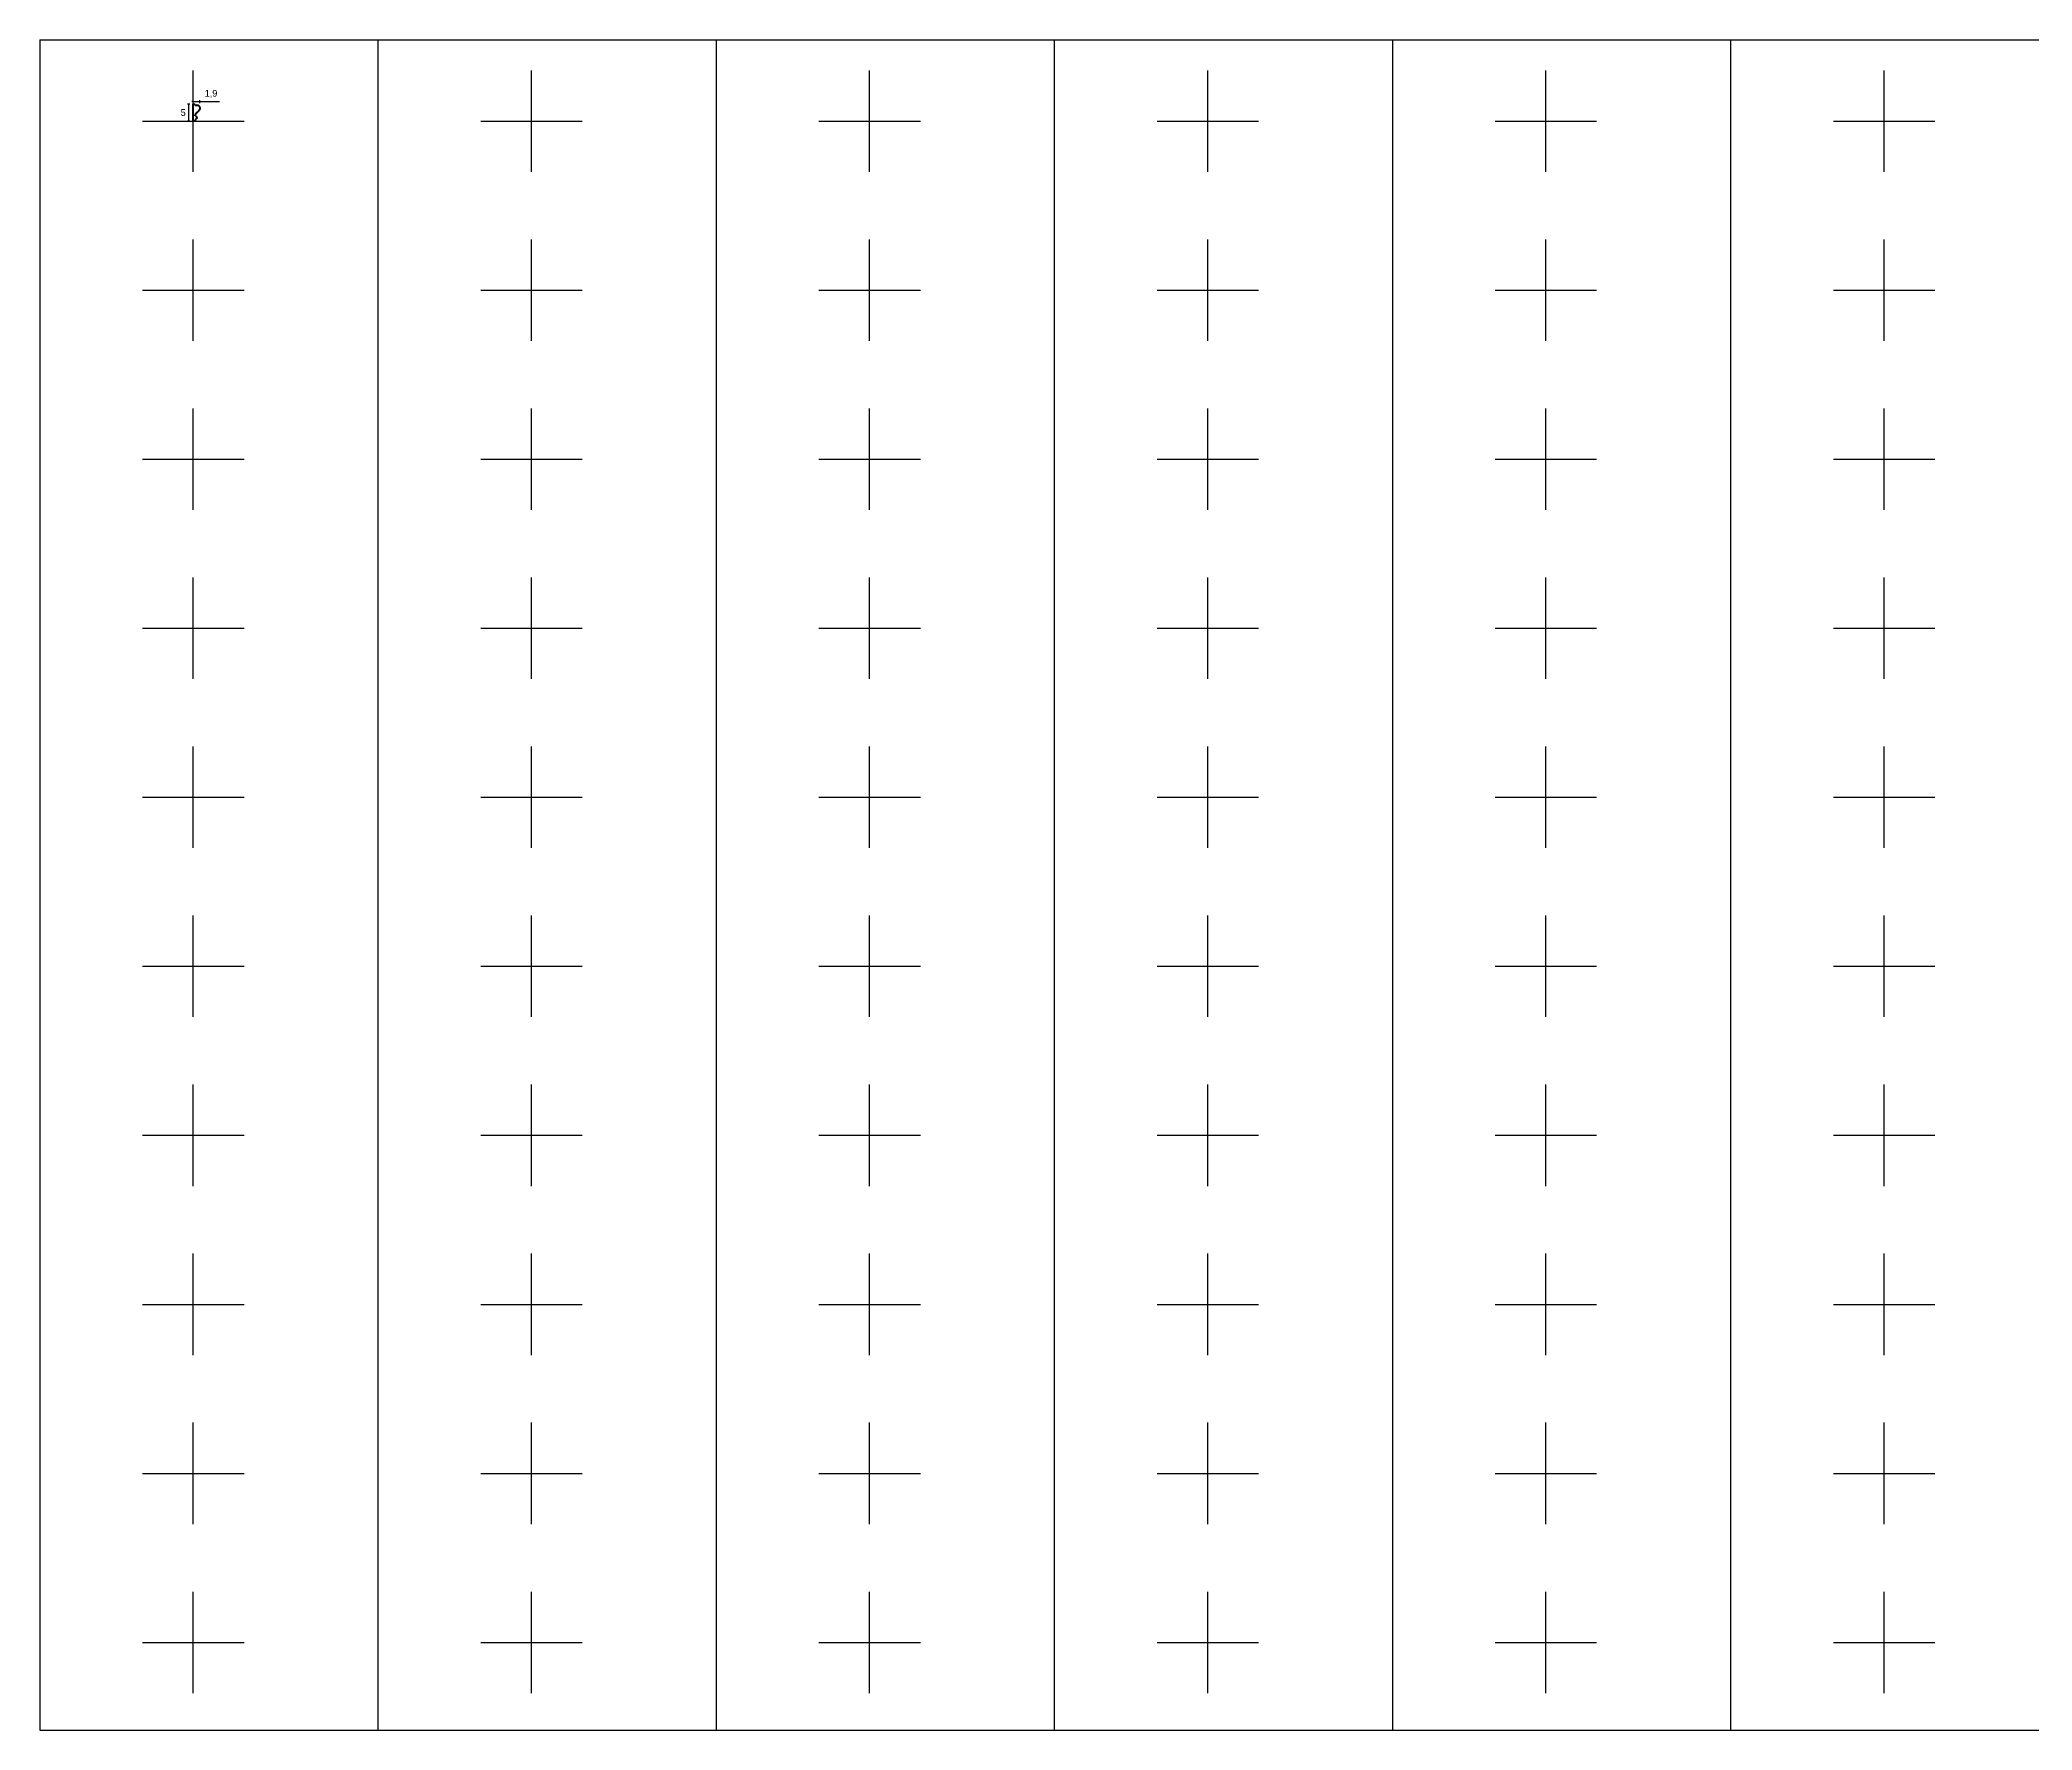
# Model space of a CAD drawing. Header units: millimetres. Extents: x -454 to 11330, y -4760 to 240.
# Drawn here: x -454 to 5438, y -4760 to 240 of the extents above; entities that cross this region are included whole.
import ezdxf

# ---------------------------------------------------------------- set-up
doc = ezdxf.new("R2010")
doc.units = ezdxf.units.MM
doc.layers.get('Defpoints').update_dxf_attribs({"color": 47})
doc.layers.add('cotation', color=7, linetype='Continuous', lineweight=30)
doc.layers.add('face lisse', color=7, linetype='Continuous', lineweight=50)
doc.styles.add('TENOR SANS', font='TenorSans-Regular.ttf')
doc.dimstyles.new('Com° 8 cm TENOR SANS', dxfattribs={"dimtxt": 20, "dimasz": 4, "dimexe": 4, "dimexo": 10, "dimgap": 10, "dimtad": 2, "dimtih": 1, "dimtoh": 1, "dimdec": 1, "dimlfac": 0.1, "dimtxsty": 'TENOR SANS', "dimblk": 'NONE', "dimcen": 2.5, "dimadec": 0, "dimazin": 0, "dimtfac": 1, "dimtdec": 1, "dimtmove": 0, "dimatfit": 3, "dimfxl": 5, "dimfxlon": 1, "dimarcsym": 0})

# ---------------------------------------------------------------- blocks, each defined once
blk = doc.blocks.new('*U2')
at = {"layer": 'Defpoints', "ltscale": 0.1}
for p, q in [((0, -150), (0, 150)), ((-150, 0), (150, 0))]:
    blk.add_line(p, q, dxfattribs=at)
blk = doc.blocks.new('*U3')
at = {"layer": 'Defpoints', "color": 0, "linetype": 'ByBlock', "lineweight": -2, "transparency": 16777216}
for p in [(0, 0), (1000, 0), (2000, 0), (3000, 0), (4000, 0), (5000, 0), (6000, 0), (7000, 0), (8000, 0), (9000, 0), (10000, 0), (0, -500), (1000, -500), (2000, -500), (3000, -500), (4000, -500), (5000, -500), (6000, -500), (7000, -500), (8000, -500), (9000, -500), (10000, -500), (0, -1000), (1000, -1000), (2000, -1000), (3000, -1000), (4000, -1000), (5000, -1000), (6000, -1000), (7000, -1000), (8000, -1000), (9000, -1000), (10000, -1000), (0, -1500), (1000, -1500), (2000, -1500), (3000, -1500), (4000, -1500), (5000, -1500), (6000, -1500), (7000, -1500), (8000, -1500), (9000, -1500), (10000, -1500), (0, -2000), (1000, -2000), (2000, -2000), (3000, -2000), (4000, -2000), (5000, -2000), (6000, -2000), (7000, -2000), (8000, -2000), (9000, -2000), (10000, -2000), (0, -2500), (1000, -2500), (2000, -2500), (3000, -2500), (4000, -2500), (5000, -2500), (6000, -2500), (7000, -2500), (8000, -2500), (9000, -2500), (10000, -2500), (0, -3000), (1000, -3000), (2000, -3000), (3000, -3000), (4000, -3000), (5000, -3000), (6000, -3000), (7000, -3000), (8000, -3000), (9000, -3000), (10000, -3000), (0, -3500), (1000, -3500), (2000, -3500), (3000, -3500), (4000, -3500), (5000, -3500), (6000, -3500), (7000, -3500), (8000, -3500), (9000, -3500), (10000, -3500), (0, -4000), (1000, -4000), (2000, -4000), (3000, -4000), (4000, -4000), (5000, -4000), (6000, -4000), (7000, -4000), (8000, -4000), (9000, -4000), (10000, -4000), (0, -4500), (1000, -4500), (2000, -4500), (3000, -4500), (4000, -4500), (5000, -4500), (6000, -4500), (7000, -4500), (8000, -4500), (9000, -4500), (10000, -4500)]:
    blk.add_blockref('*U2', p, dxfattribs=at)
blk = doc.blocks.new('*U4')
at = {"layer": 'Defpoints', "ltscale": 0.1}
blk.add_line((-2262.9, 0), (9520.7, 0), dxfattribs=at)
blk = doc.blocks.new('*U5')
at = {"layer": 'Defpoints', "color": 0, "linetype": 'ByBlock', "lineweight": -2, "transparency": 16777216}
for p in [(0, 0), (0, -5000)]:
    blk.add_blockref('*U4', p, dxfattribs=at)
blk = doc.blocks.new('*U6')
at = {"layer": 'Defpoints', "ltscale": 0.1}
blk.add_line((0, 2500), (0, -2500), dxfattribs=at)
blk = doc.blocks.new('*U7')
at = {"layer": 'Defpoints', "color": 0, "linetype": 'ByBlock', "lineweight": -2, "transparency": 16777216}
for p in [(0, 0), (1000, 0), (2000, 0), (3000, 0), (4000, 0), (5000, 0), (6000, 0), (7000, 0), (8000, 0), (9000, 0), (10000, 0), (11000, 0)]:
    blk.add_blockref('*U6', p, dxfattribs=at)
blk = doc.blocks.new('1101-1108')
at = {"layer": 'face lisse', "color": 0, "lineweight": 50, "extrusion": (0, 0, -1)}
for p, q in [((0, -50.5), (0, 0)), ((0, 0), (5.5, -0.3)), ((5.1, -49.8), (0, -50.5)), ((8, -45), (5.1, -46.5)), ((5.1, -46.5), (5.1, -49.8)), ((5.5, -0.3), (6.4, -4.2)), ((6.1, -34.9), (7.9, -35.8)), ((6.4, -4.2), (10.2, -3.5))]:
    blk.add_line(p, q, dxfattribs=at)
for centre, radius, start, end in [((-12.4, -34.1), 6.4, 352.37107, 22.70561), ((-21.5, -37.9), 16.3, 22.70561, 32.56866), ((-28, -42), 24, 32.56866, 51.82115), ((-5.5, -40.4), 5.18, 116.98436, 241.72163), ((-11.8, -10.8), 7.56, 77.79058, 182.05505), ((-3.3, -10.5), 16.1, 182.05505, 231.82115)]:
    blk.add_arc(centre, radius, start, end, dxfattribs=at)
blk = doc.blocks.new('*D51')
at = {"layer": 'cotation', "color": 0, "lineweight": -2, "transparency": 16777216}
for p, q in [((-10.2, 50.5), (-17.3, 50.5)), ((-10.2, 0), (-17.3, 0)), ((-13.3, 0), (-13.3, 50.5))]:
    blk.add_line(p, q, dxfattribs=at)
at = {"layer": 'Defpoints', "color": 0, "transparency": 16777216}
for p in [(-13.3, 50.5), (-0.2, 50.5), (-0.2, 0)]:
    blk.add_point(p, dxfattribs=at)
at = {"layer": 'cotation', "color": 0, "transparency": 16777216, "insert": (-30.1, 25.2), "char_height": 20, "width": 1.194, "attachment_point": 5, "style": 'TENOR SANS'}
blk.add_mtext('5', dxfattribs=at)
blk = doc.blocks.new('_None')
blk = doc.blocks.new('*D52')
at = {"layer": 'cotation', "color": 0, "lineweight": -2, "ltscale": 0.1, "transparency": 16777216}
for p, q in [((-0.2, 58.2), (-0.2, 62.2)), ((19.2, 53.2), (19.2, 62.2)), ((-0.2, 58.2), (-4.2, 58.2)), ((-0.2, 58.2), (19.2, 58.2)), ((19.2, 58.2), (77.7, 58.2))]:
    blk.add_line(p, q, dxfattribs=at)
at = {"layer": 'Defpoints', "color": 0, "ltscale": 0.1, "transparency": 16777216}
for p in [(-0.2, 50.5), (19.2, 58.2), (19.2, 39.6)]:
    blk.add_point(p, dxfattribs=at)
at = {"layer": 'cotation', "color": 0, "ltscale": 0.1, "transparency": 16777216, "insert": (52.4, 80.3), "char_height": 20, "attachment_point": 5, "style": 'TENOR SANS'}
blk.add_mtext('1,9', dxfattribs=at)

msp = doc.modelspace()

# ---------------------------------------------------------------- block references
at = {"layer": 'Defpoints'}
for name, p in [('*U5', (1809.04, 240.42)), ('*U7', (-453.9, -2259.58)), ('*U3', (0, 0))]:
    msp.add_blockref(name, p, dxfattribs=at)
at = {"layer": 'face lisse', "ltscale": 0.1}
msp.add_blockref('1101-1108', (-0.15, 50.46), dxfattribs=at)

# ---------------------------------------------------------------- dimensions: what is measured, and where the dimension line sits
at = {"layer": 'cotation', "ltscale": 0.1}
dim = msp.add_linear_dim(base=(19.17, 58.23), p1=(-0.15, 50.46), p2=(19.17, 39.61), dimstyle='Com° 8 cm TENOR SANS', dxfattribs=at)
dim.commit()
dim.dimension.update_dxf_attribs({"geometry": '*D52', "text_midpoint": (52.43, 80.35)})
at = {"layer": 'cotation'}
dim = msp.add_linear_dim(base=(-13.34, 50.46), p1=(-0.15, 0), p2=(-0.15, 50.46), angle=90, dimstyle='Com° 8 cm TENOR SANS', dxfattribs=at)
dim.commit()
dim.dimension.update_dxf_attribs({"geometry": '*D51', "text_midpoint": (-30.11, 25.23)})

doc.saveas('drawing.dxf')
